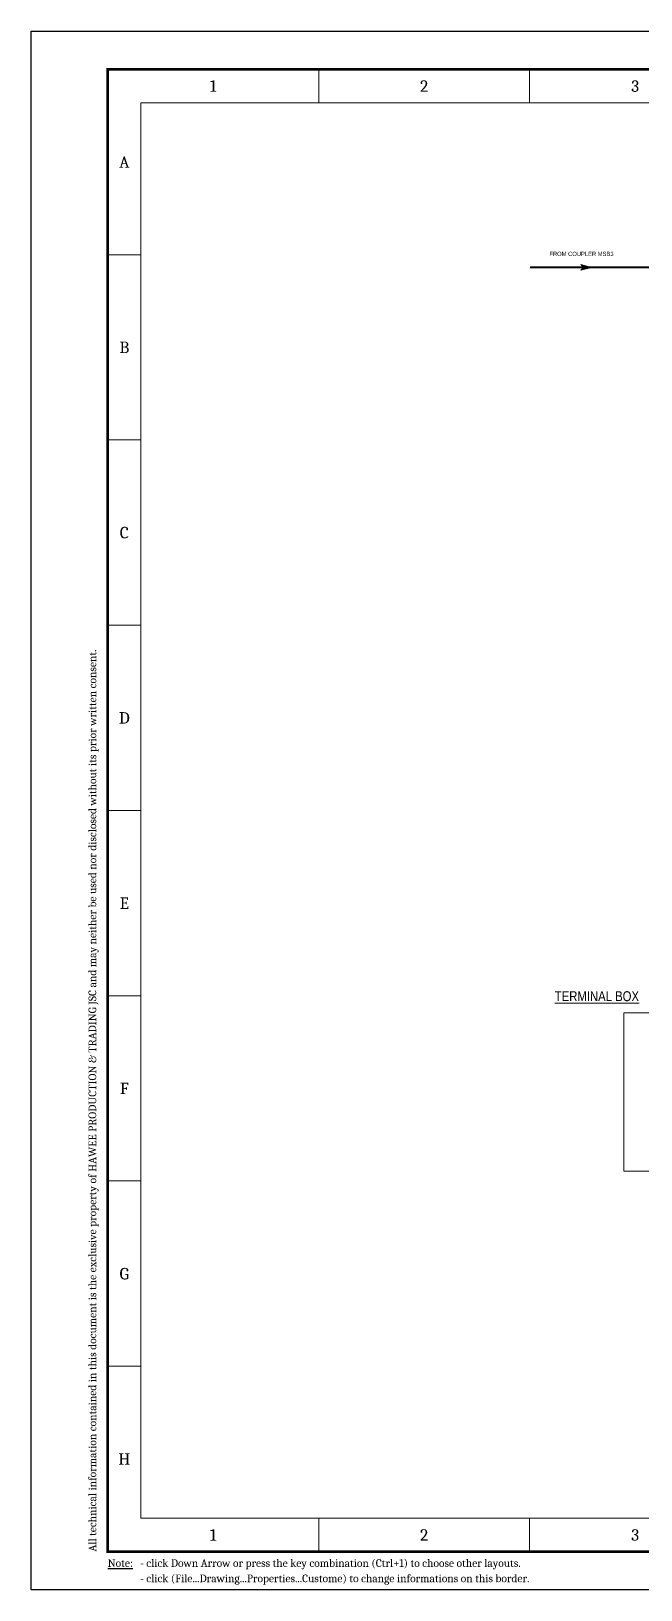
# Model space of a CAD drawing. Header units: millimetres. Extents: x -116965 to 323937, y 291661 to 566926.
# Drawn here: x -58880 to -56649, y 323790 to 329491 of the extents above; entities that cross this region are included whole.
import ezdxf
from ezdxf.enums import TextEntityAlignment as Align

# ---------------------------------------------------------------- set-up
doc = ezdxf.new("R2010")
doc.units = ezdxf.units.MM
doc.layers.get('0').update_dxf_attribs({"lineweight": 18})
doc.layers.add('HV-MV Equipment', color=4, linetype='Continuous', lineweight=9)
doc.styles.add('Hel-Con', font='')
doc.styles.add('hwBorder', font='Cambria.ttf')
doc.styles.get('Hel-Con').set_extended_font_data('VNI-Helve-Condense')

# ---------------------------------------------------------------- blocks, each defined once
blk = doc.blocks.new('*U1980')
at = {"color": 5}
for p, q in [((37.57, 198.62), (37.57, 194.28)), ((65.14, 198.62), (65.14, 194.28)), ((10, 174.42), (14.34, 174.42)), ((10, 150.22), (14.34, 150.22)), ((10, 126.01), (14.34, 126.01)), ((10, 101.81), (14.34, 101.81)), ((10, 77.61), (14.34, 77.61)), ((10, 53.41), (14.34, 53.41)), ((10, 29.2), (14.34, 29.2)), ((37.57, 5), (37.57, 9.34)), ((65.14, 5), (65.14, 9.34))]:
    blk.add_line(p, q, dxfattribs=at)
at = {"color": 5, "const_width": 0.35}
blk.add_lwpolyline([(10, 198.62), (285.68, 198.62), (285.68, 5), (10, 5)], close=True, dxfattribs=at)
at = {"color": 5}
blk.add_lwpolyline([(14.34, 194.28), (281.34, 194.28), (281.34, 9.34), (14.34, 9.34)], close=True, dxfattribs=at)
at = {"layer": 'Defpoints', "color": 4}
blk.add_lwpolyline([(0, 203.62), (290.68, 203.62), (290.68, 0), (0, 0)], close=True, dxfattribs=at)
at = {"color": 253, "style": 'hwBorder'}
for s, p in [('1', (23.78, 196.45)), ('2', (51.35, 196.45)), ('3', (78.92, 196.45)), ('A', (12.17, 186.52)), ('B', (12.17, 162.32)), ('C', (12.17, 138.11)), ('D', (12.17, 113.91)), ('E', (12.17, 89.71)), ('F', (12.17, 65.51)), ('G', (12.17, 41.3)), ('H', (12.17, 17.1)), ('1', (23.78, 7.17)), ('2', (51.35, 7.17)), ('3', (78.92, 7.17))]:
    blk.add_text(s, height=1.5, dxfattribs=at).set_placement(p, align=Align.MIDDLE_CENTER)
blk.add_text('All technical information contained in this document is the exclusive property of HAWEE PRODUCTION & TRADING JSC and may neither be used nor disclosed without its prior written consent. ', height=1, rotation=90, dxfattribs=at).set_placement((8, 5), align=Align.MIDDLE_LEFT)
at = {"color": 6, "style": 'hwBorder', "flags": 8}
for tag, p in [("DWG'SNAME", (266.34, 59)), ("DWG'SCODE2", (266.34, 51.05))]:
    blk.add_attdef(tag, text='', height=1.5, dxfattribs=at).set_placement(p, align=Align.MIDDLE_CENTER)
at = {"color": 253, "style": 'hwBorder', "flags": 8}
for tag, p in [('REV_0', (253.34, 43.79)), ('REV_MODIFY0', (264.34, 44.1)), ('REV_DATE0', (277.34, 44.1)), ('REV_1', (253.34, 40.48)), ('REV_MODIFY1', (264.34, 40.79)), ('REV_DATE1', (277.34, 40.79)), ('REV_2', (253.34, 37.17)), ('REV_MODIFY2', (264.34, 37.48)), ('REV_DATE2', (277.34, 37.48)), ('REV_MODIFY3', (264.34, 34.17)), ('REV_DATE3', (277.34, 34.17)), ('REV_3', (253.34, 33.86)), ('REV_4', (253.34, 30.55)), ('REV_MODIFY4', (264.34, 30.86)), ('REV_DATE4', (277.34, 30.86))]:
    blk.add_attdef(tag, text='', height=1, dxfattribs=at).set_placement(p, align=Align.MIDDLE_CENTER)
at = {"color": 6, "style": 'hwBorder', "flags": 8}
for tag, p in [('TOLERANCE', (261.54, 27.22)), ('PAGE', (259.34, 15.3))]:
    blk.add_attdef(tag, text='', height=1.5, dxfattribs=at).set_placement(p, align=Align.MIDDLE_LEFT)
at = {"layer": 'Defpoints', "color": 253, "style": 'hwBorder'}
for s, p in [('%%UNote:', (10, 3.5)), ('- click Down Arrow or press the key combination (Ctrl+1) to choose other layouts.', (14.23, 3.5)), ('- click (File...Drawing...Properties...Custome) to change informations on this border.', (14.23, 1.5))]:
    blk.add_text(s, height=1, dxfattribs=at).set_placement(p, align=Align.MIDDLE_LEFT)
blk = doc.blocks.new('$N-mt3')
at = {"linetype": 'Continuous'}
blk.add_hatch(color=0, dxfattribs=at).paths.add_polyline_path([(0.25, 0), (0, 0.25), (1, 0), (0, -0.25)])
at = {"color": 0, "linetype": 'Continuous'}
blk.add_lwpolyline([(0.25, 0), (0, 0.25), (1, 0), (0, -0.25)], close=True, dxfattribs=at)

msp = doc.modelspace()

# ---------------------------------------------------------------- linework, layer by layer
at = {"layer": 'HV-MV Equipment', "color": 6, "const_width": 7.259908}
msp.add_lwpolyline([(-57054.417223, 328626.83358), (-56602.539381, 328626.83358)], dxfattribs=at)
at = {"layer": 'HV-MV Equipment', "ltscale": 0.001}
msp.add_lwpolyline([(-56711.132032, 325900.354336), (-56083.875982, 325900.354336), (-56083.875982, 325320.852347), (-56711.132032, 325320.852347)], close=True, dxfattribs=at)

# ---------------------------------------------------------------- block references
at = {"ltscale": 5, "xscale": 28, "yscale": 28, "zscale": 28}
msp.add_blockref('*U1980', (-58879.961977, 323789.550121), dxfattribs=at)
at = {"layer": 'HV-MV Equipment', "lineweight": 9, "xscale": 40.45930541925217, "yscale": 40.45930541925217, "zscale": 40.45930541925217}
msp.add_blockref('$N-mt3', (-56868.937607, 328626.83358), dxfattribs=at)

# ---------------------------------------------------------------- texts
at = {"layer": 'HV-MV Equipment', "color": 7, "lineweight": 9, "style": 'Hel-Con'}
msp.add_text('FROM COUPLER MSB3', height=15.4878037, dxfattribs=at).set_placement((-56749.015503, 328676.397534), align=Align.MIDDLE_RIGHT)
msp.add_text('%%UTERMINAL BOX', height=36.13820864, dxfattribs=at).set_placement((-56964.099493, 325942.945796))

doc.saveas('drawing.dxf')
